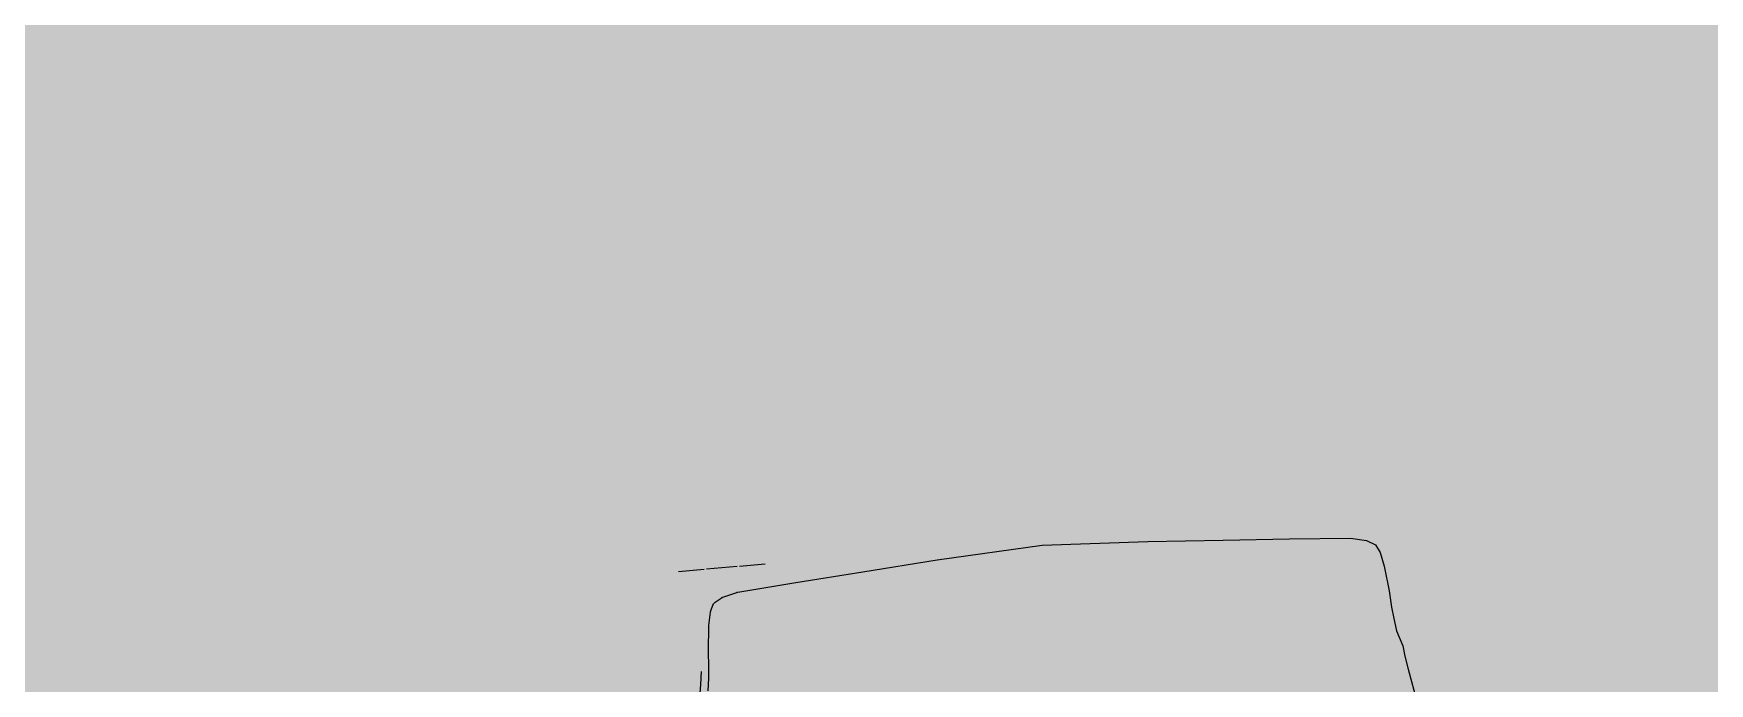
# Model space of a CAD drawing. Header units: metres. Extents: x -154 to 570, y -18 to 184.
# Drawn here: x -49.535 to -48.75, y 10.645 to 10.949 of the extents above; entities that cross this region are included whole.
import ezdxf
from ezdxf.xclip import XClip

# ---------------------------------------------------------------- set-up
doc = ezdxf.new("R2010")
doc.units = ezdxf.units.M
doc.header["$XCLIPFRAME"] = 0
doc.layers.add('ARQ-AUX', color=7, linetype='Continuous')
doc.layers.add('PUC TORRE A$0$JL-LAY', color=7, linetype='Continuous')
doc.layers.add('PUC$0$ARQ-FORRO', color=9, linetype='Continuous', lineweight=5)
pattern_1 = [(0, (0, 0), (0, 6.985), [5.08, -1.905]), (90, (0, 0), (-6.985, 4e-16), [5.08, -1.905])]

# ---------------------------------------------------------------- blocks, each defined once
blk = doc.blocks.new('PUC$0$forro area comum')
at = {"layer": 'PUC$0$ARQ-FORRO'}
h = blk.add_hatch(color=256, dxfattribs=at)
h.dxf.hatch_style = 1
h.paths.add_polyline_path([(14.80503, 8.42486), (14.80499, 4.92486), (14.59499, 4.92486), (14.59499, 4.10488), (9.60499, 4.10488), (9.60499, 4.92486), (9.24499, 4.92486), (9.24499, 4.10487), (5.55499, 4.10486), (5.55499, 4.52491), (5.39742, 4.52491), (5.39742, 8.70486), (5.55499, 8.70486), (5.55499, 9.28493), (9.24495, 9.28508), (9.24503, 8.42486)])
blk = doc.blocks.new('PUC')
at = {"layer": 'PUC$0$ARQ-FORRO'}
blk.add_blockref('PUC$0$forro area comum', (0, 0), dxfattribs=at)
blk = doc.blocks.new('PUC TORRE A$0$cadeira think')
h = blk.add_hatch()
h.set_pattern_fill('ANGLE', color=8)
h.set_pattern_definition(pattern_1)
h.paths.add_polyline_path([(-8.065, -0.263), (-8.065, -0.112), (-8.065, 0.047), (-8.445, 0.047), (-8.621, -0.005), (-8.68, -0.161), (-8.68, -0.305), (-8.68, -0.697), (-8.68, -1.233), (-8.68, -1.768), (-8.68, -2.16), (-8.68, -2.304), (-8.621, -2.46), (-8.445, -2.512), (-8.337, -2.512), (-8.328, -2.411), (-8.306, -2.069), (-8.256, -1.496), (-8.167, -1.082), (-8.065, -0.909), (-8.065, -0.673)])
h.paths.add_polyline_path([(-8.006, 0.047), (-8.006, -0.124), (-8.006, -0.593), (-8.006, -0.836), (-7.772, -0.685), (-7.4, -0.558), (-7.278, -0.543), (-7.278, -0.263), (-7.278, -0.112), (-7.278, 0.047)])
h.paths.add_polyline_path([(-6.604, -0.161), (-6.663, -0.005), (-6.839, 0.047), (-7.219, 0.047), (-7.219, -0.124), (-7.219, -0.263), (-7.219, -0.535), (-6.604, -0.46), (-6.604, -0.305)])
h = blk.add_hatch()
h.set_pattern_fill('ANGLE', color=8)
h.set_pattern_definition(pattern_1)
h.paths.add_polyline_path([(9.238, -3.563), (9.166, -3.438), (9.024, -3.351), (8.957, -3.363), (8.939, -3.604), (8.935, -3.601), (8.908, -3.588), (8.462, -3.352), (8.499, -3.572), (8.605, -4.136), (8.701, -4.641), (8.791, -5.099), (8.86, -5.455), (8.916, -5.435), (8.936, -5.399), (8.954, -5.399), (8.985, -5.315), (9.001, -5.357), (9.012, -5.399), (9.14, -5.399), (9.143, -5.404), (9.188, -5.421), (9.198, -5.421), (9.268, -5.541), (9.277, -5.501), (9.331, -5.158), (9.337, -5.132), (9.395, -4.737), (9.396, -4.732), (9.423, -4.59)])
h.paths.add_polyline_path([(9.238, -5.571), (9.142, -5.404), (9.129, -5.399), (8.936, -5.399), (8.871, -5.513), (8.881, -5.567), (8.884, -5.577), (8.961, -5.737), (8.963, -5.738), (9.141, -5.738)])
h.paths.add_polyline_path([(9.461, -5.271), (9.453, -4.895), (9.444, -4.642), (9.357, -4.224), (9.423, -4.59), (9.393, -4.747), (9.337, -5.132), (9.331, -5.158), (9.277, -5.501), (9.268, -5.541), (9.297, -5.592), (9.233, -5.704), (9.228, -5.724), (9.354, -5.84), (9.472, -5.931), (9.466, -5.623)])
for points, format in [([(-8.68, -0.161, 0, 0, 0), (-8.621, -0.005, 0.182, 0.182, 0)], "xyseb"), ([(-8.445, 0.047, 0, 0, 0), (-8.621, -0.005, 0.182, 0.182, 0)], "xyseb"), ([(-8.065, 0.047, 0, 0, 0), (-8.445, 0.047, 0.182, 0.182, 0)], "xyseb"), ([(-8.065, -0.124, 0, 0, 0), (-8.065, 0.047, 0.182, 0.182, 0)], "xyseb"), ([(-8.065, 0.047, 0, 0, 0), (-8.065, -0.124, 0.182, 0.182, 0)], "xyseb"), ([(-8.006, 0.047, 0, 0, 0), (-8.006, -0.041, 0.182, 0.182, 0)], "xyseb"), ([(-8.006, 0.047, 0, 0, 0), (-7.278, 0.047, 0.182, 0.182, 0)], "xyseb"), ([(-8.006, -0.124, 0, 0, 0), (-8.006, 0.047, 0.182, 0.182, 0)], "xyseb"), ([(-8.006, -0.041, 0, 0, 0), (-8.006, -0.2, 0.182, 0.182, 0)], "xyseb"), ([(-7.278, 0.047, 0, 0, 0), (-7.278, -0.041, 0.182, 0.182, 0)], "xyseb"), ([(-7.278, 0.047, 0, 0, 0), (-7.278, -0.124, 0.182, 0.182, 0)], "xyseb"), ([(-7.278, -0.2, 0, 0, 0), (-7.278, -0.041, 0.182, 0.182, 0)], "xyseb"), ([(-7.219, -0.124, 0, 0, 0), (-7.219, 0.047, 0.182, 0.182, 0)], "xyseb"), ([(-7.219, 0.047, 0, 0, 0), (-7.219, -0.124, 0.182, 0.182, 0)], "xyseb"), ([(-7.219, 0.047, 0, 0, 0), (-6.839, 0.047, 0.182, 0.182, 0)], "xyseb"), ([(-6.839, 0.047, 0, 0, 0), (-6.663, -0.005, 0.182, 0.182, 0)], "xyseb"), ([(-6.604, -0.161, 0, 0, 0), (-6.663, -0.005, 0.182, 0.182, 0)], "xyseb"), ([(-4.506, -0.229, 0, 0, 0), (-2.557, -0.091, 0.182, 0.182, 0)], "xyseb"), ([(-2.557, -0.091, 0, 0, 0), (0, 0, 0.182, 0.182, 0)], "xyseb"), ([(2.557, -0.091, 0, 0, 0), (0, 0, 0.182, 0.182, 0)], "xyseb"), ([(2.557, -0.091, 0, 0, 0), (4.506, -0.229, 0.182, 0.182, 0)], "xyseb"), ([(6.604, -0.161, 0, 0, 0), (6.663, -0.005, 0.182, 0.182, 0)], "xyseb"), ([(6.839, 0.047, 0, 0, 0), (6.663, -0.005, 0.182, 0.182, 0)], "xyseb"), ([(7.219, 0.047, 0, 0, 0), (6.839, 0.047, 0.182, 0.182, 0)], "xyseb"), ([(7.219, -0.124, 0, 0, 0), (7.219, 0.047, 0.182, 0.182, 0)], "xyseb"), ([(7.219, 0.047, 0, 0, 0), (7.219, -0.124, 0.182, 0.182, 0)], "xyseb"), ([(7.278, 0.047, 0, 0, 0), (7.278, -0.041, 0.182, 0.182, 0)], "xyseb"), ([(7.278, 0.047, 0, 0, 0), (8.006, 0.047, 0.182, 0.182, 0)], "xyseb"), ([(7.278, -0.124, 0, 0, 0), (7.278, 0.047, 0.182, 0.182, 0)], "xyseb"), ([(7.278, -0.041, 0, 0, 0), (7.278, -0.2, 0.182, 0.182, 0)], "xyseb"), ([(8.006, 0.047, 0, 0, 0), (8.006, -0.041, 0.182, 0.182, 0)], "xyseb"), ([(8.006, 0.047, 0, 0, 0), (8.006, -0.124, 0.182, 0.182, 0)], "xyseb"), ([(8.006, -0.2, 0, 0, 0), (8.006, -0.041, 0.182, 0.182, 0)], "xyseb"), ([(8.065, -0.124, 0, 0, 0), (8.065, 0.047, 0.182, 0.182, 0)], "xyseb"), ([(8.065, 0.047, 0, 0, 0), (8.065, -0.124, 0.182, 0.182, 0)], "xyseb"), ([(8.065, 0.047, 0, 0, 0), (8.445, 0.047, 0.182, 0.182, 0)], "xyseb"), ([(8.445, 0.047, 0, 0, 0), (8.621, -0.005, 0.182, 0.182, 0)], "xyseb"), ([(8.68, -0.161, 0, 0, 0), (8.621, -0.005, 0.182, 0.182, 0)], "xyseb"), ([(-8.224, -3.116), (-8.184, -2.813, 0.010419), (-8.183, -2.807), (-8.16, -2.561, 0.007099), (-8.16, -2.556), (-8.136, -2.173, -0.010183), (-8.135, -2.167), (-8.074, -1.579, -0.026776), (-8.071, -1.563), (-8.005, -1.255, -0.058899), (-7.994, -1.222), (-7.932, -1.091, -0.151073), (-7.871, -1.026), (-7.721, -0.939, -0.070267), (-7.682, -0.924), (-7.342, -0.839, -0.041567), (-7.318, -0.835), (-5.917, -0.726, -0.002358), (-5.915, -0.726), (-4.308, -0.616, 0.000232), (-4.308, -0.616), (-2.521, -0.489, -0.004421), (-2.519, -0.489), (0, -0.355), (2.52, -0.489), (4.309, -0.616), (5.883, -0.726), (7.33, -0.836), (7.703, -0.929), (7.911, -1.05), (8.002, -1.238), (8.073, -1.571), (8.135, -2.17), (8.16, -2.558), (8.187, -2.836), (8.226, -3.129), (8.344, -3.505), (8.375, -3.75), (8.426, -4.069), (8.565, -4.873)], "xyb"), ([(-8.68, -0.161, 0, 0, 0), (-8.68, -0.305, 0.182, 0.182, 0)], "xyseb"), ([(-8.68, -0.305, 0, 0, 0), (-8.68, -0.161, 0.182, 0.182, 0)], "xyseb"), ([(-8.68, -0.305, 0, 0, 0), (-8.68, -0.697, 0.182, 0.182, 0)], "xyseb"), ([(-8.68, -0.697, 0, 0, 0), (-8.68, -0.305, 0.182, 0.182, 0)], "xyseb"), ([(-8.065, -0.112, 0, 0, 0), (-8.065, -0.263, 0.182, 0.182, 0)], "xyseb"), ([(-8.065, -0.263, 0, 0, 0), (-8.065, -0.112, 0.182, 0.182, 0)], "xyseb"), ([(-8.065, -0.593, 0, 0, 0), (-8.065, -0.124, 0.182, 0.182, 0)], "xyseb"), ([(-8.065, -0.124, 0, 0, 0), (-8.065, -0.593, 0.182, 0.182, 0)], "xyseb"), ([(-8.065, -0.263, 0, 0, 0), (-8.065, -0.673, 0.182, 0.182, 0)], "xyseb"), ([(-8.065, -0.673, 0, 0, 0), (-8.065, -0.263, 0.182, 0.182, 0)], "xyseb"), ([(-8.006, -0.112, 0, 0, 0), (-8.006, -0.2, 0.182, 0.182, 0)], "xyseb"), ([(-8.006, -0.112, 0, 0, 0), (-8.006, -0.263, 0.182, 0.182, 0)], "xyseb"), ([(-8.006, -0.593, 0, 0, 0), (-8.006, -0.124, 0.182, 0.182, 0)], "xyseb"), ([(-8.006, -0.263, 0, 0, 0), (-8.006, -0.673, 0.182, 0.182, 0)], "xyseb"), ([(-7.4, -0.558, 0, 0, 0), (-5.923, -0.377, 0.182, 0.182, 0)], "xyseb"), ([(-7.278, -0.112, 0, 0, 0), (-7.278, -0.2, 0.182, 0.182, 0)], "xyseb"), ([(-7.278, -0.112, 0, 0, 0), (-7.278, -0.263, 0.182, 0.182, 0)], "xyseb"), ([(-7.278, -0.124, 0, 0, 0), (-7.278, -0.543, 0.182, 0.182, 0)], "xyseb"), ([(-7.278, -0.263, 0, 0, 0), (-7.278, -0.543, 0.182, 0.182, 0)], "xyseb"), ([(-7.219, -0.112, 0, 0, 0), (-7.219, -0.263, 0.182, 0.182, 0)], "xyseb"), ([(-7.219, -0.263, 0, 0, 0), (-7.219, -0.112, 0.182, 0.182, 0)], "xyseb"), ([(-7.219, -0.535, 0, 0, 0), (-7.219, -0.124, 0.182, 0.182, 0)], "xyseb"), ([(-7.219, -0.124, 0, 0, 0), (-7.219, -0.535, 0.182, 0.182, 0)], "xyseb"), ([(-7.219, -0.263, 0, 0, 0), (-7.219, -0.535, 0.182, 0.182, 0)], "xyseb"), ([(-7.219, -0.535, 0, 0, 0), (-7.219, -0.263, 0.182, 0.182, 0)], "xyseb"), ([(-6.604, -0.161, 0, 0, 0), (-6.604, -0.305, 0.182, 0.182, 0)], "xyseb"), ([(-6.604, -0.305, 0, 0, 0), (-6.604, -0.161, 0.182, 0.182, 0)], "xyseb"), ([(-6.604, -0.305, 0, 0, 0), (-6.604, -0.46, 0.182, 0.182, 0)], "xyseb"), ([(-6.604, -0.46, 0, 0, 0), (-6.604, -0.305, 0.182, 0.182, 0)], "xyseb"), ([(-5.923, -0.377, 0, 0, 0), (-4.506, -0.229, 0.182, 0.182, 0)], "xyseb"), ([(-2.538, -0.49, 0, 0, 0), (-2.539, -0.49, 0.182, 0.182, 0)], "xyseb"), ([(2.539, -0.49, 0, 0, 0), (2.538, -0.49, 0.182, 0.182, 0)], "xyseb"), ([(4.506, -0.229, 0, 0, 0), (5.923, -0.377, 0.182, 0.182, 0)], "xyseb"), ([(5.923, -0.377, 0, 0, 0), (7.4, -0.558, 0.182, 0.182, 0)], "xyseb"), ([(6.604, -0.161, 0, 0, 0), (6.604, -0.305, 0.182, 0.182, 0)], "xyseb"), ([(6.604, -0.305, 0, 0, 0), (6.604, -0.161, 0.182, 0.182, 0)], "xyseb"), ([(6.604, -0.305, 0, 0, 0), (6.604, -0.46, 0.182, 0.182, 0)], "xyseb"), ([(6.604, -0.46, 0, 0, 0), (6.604, -0.305, 0.182, 0.182, 0)], "xyseb"), ([(7.219, -0.112, 0, 0, 0), (7.219, -0.263, 0.182, 0.182, 0)], "xyseb"), ([(7.219, -0.263, 0, 0, 0), (7.219, -0.112, 0.182, 0.182, 0)], "xyseb"), ([(7.219, -0.535, 0, 0, 0), (7.219, -0.124, 0.182, 0.182, 0)], "xyseb"), ([(7.219, -0.124, 0, 0, 0), (7.219, -0.535, 0.182, 0.182, 0)], "xyseb"), ([(7.219, -0.263, 0, 0, 0), (7.219, -0.535, 0.182, 0.182, 0)], "xyseb"), ([(7.219, -0.535, 0, 0, 0), (7.219, -0.263, 0.182, 0.182, 0)], "xyseb"), ([(7.278, -0.112, 0, 0, 0), (7.278, -0.2, 0.182, 0.182, 0)], "xyseb"), ([(7.278, -0.112, 0, 0, 0), (7.278, -0.263, 0.182, 0.182, 0)], "xyseb"), ([(7.278, -0.543, 0, 0, 0), (7.278, -0.124, 0.182, 0.182, 0)], "xyseb"), ([(7.278, -0.263, 0, 0, 0), (7.278, -0.543, 0.182, 0.182, 0)], "xyseb"), ([(8.006, -0.112, 0, 0, 0), (8.006, -0.2, 0.182, 0.182, 0)], "xyseb"), ([(8.006, -0.112, 0, 0, 0), (8.006, -0.263, 0.182, 0.182, 0)], "xyseb"), ([(8.006, -0.124, 0, 0, 0), (8.006, -0.593, 0.182, 0.182, 0)], "xyseb"), ([(8.006, -0.263, 0, 0, 0), (8.006, -0.673, 0.182, 0.182, 0)], "xyseb"), ([(8.065, -0.112, 0, 0, 0), (8.065, -0.263, 0.182, 0.182, 0)], "xyseb"), ([(8.065, -0.263, 0, 0, 0), (8.065, -0.112, 0.182, 0.182, 0)], "xyseb"), ([(8.065, -0.593, 0, 0, 0), (8.065, -0.124, 0.182, 0.182, 0)], "xyseb"), ([(8.065, -0.124, 0, 0, 0), (8.065, -0.593, 0.182, 0.182, 0)], "xyseb"), ([(8.065, -0.263, 0, 0, 0), (8.065, -0.673, 0.182, 0.182, 0)], "xyseb"), ([(8.065, -0.673, 0, 0, 0), (8.065, -0.263, 0.182, 0.182, 0)], "xyseb"), ([(8.68, -0.161, 0, 0, 0), (8.68, -0.305, 0.182, 0.182, 0)], "xyseb"), ([(8.68, -0.305, 0, 0, 0), (8.68, -0.161, 0.182, 0.182, 0)], "xyseb"), ([(8.68, -0.305, 0, 0, 0), (8.68, -0.697, 0.182, 0.182, 0)], "xyseb"), ([(8.68, -0.697, 0, 0, 0), (8.68, -0.305, 0.182, 0.182, 0)], "xyseb"), ([(-8.68, -0.697, 0, 0, 0), (-8.68, -1.233, 0.182, 0.182, 0)], "xyseb"), ([(-8.68, -1.233, 0, 0, 0), (-8.68, -0.697, 0.182, 0.182, 0)], "xyseb"), ([(-8.167, -1.082, 0, 0, 0), (-8.033, -0.854, 0.182, 0.182, 0)], "xyseb"), ([(-8.065, -0.593, 0, 0, 0), (-8.065, -0.909, 0.182, 0.182, 0)], "xyseb"), ([(-8.065, -0.593, 0, 0, 0), (-8.065, -0.909, 0.182, 0.182, 0)], "xyseb"), ([(-8.065, -0.673, 0, 0, 0), (-8.065, -0.909, 0.182, 0.182, 0)], "xyseb"), ([(-8.065, -0.909, 0, 0, 0), (-8.065, -0.673, 0.182, 0.182, 0)], "xyseb"), ([(-7.772, -0.685, 0, 0, 0), (-8.033, -0.854, 0.182, 0.182, 0)], "xyseb"), ([(-8.006, -0.836, 0, 0, 0), (-8.006, -0.593, 0.182, 0.182, 0)], "xyseb"), ([(-8.006, -0.673, 0, 0, 0), (-8.006, -0.836, 0.182, 0.182, 0)], "xyseb"), ([(-7.772, -0.685, 0, 0, 0), (-7.4, -0.558, 0.182, 0.182, 0)], "xyseb"), ([(-2.54, -0.49, 0, 0, 0), (-2.543, -0.491, 0.182, 0.182, 0)], "xyseb"), ([(-2.539, -0.49, 0, 0, 0), (-2.54, -0.49, 0.182, 0.182, 0)], "xyseb"), ([(2.539, -0.49, 0, 0, 0), (2.54, -0.49, 0.182, 0.182, 0)], "xyseb"), ([(2.54, -0.49, 0, 0, 0), (2.543, -0.491, 0.182, 0.182, 0)], "xyseb"), ([(4.453, -0.626, 0, 0, 0), (4.489, -0.628, 0.182, 0.182, 0)], "xyseb"), ([(4.494, -0.629, 0, 0, 0), (4.491, -0.628, 0.182, 0.182, 0)], "xyseb"), ([(4.492, -0.628, 0, 0, 0), (4.494, -0.629, 0.182, 0.182, 0)], "xyseb"), ([(7.4, -0.558, 0, 0, 0), (7.772, -0.685, 0.182, 0.182, 0)], "xyseb"), ([(7.772, -0.685, 0, 0, 0), (8.033, -0.854, 0.182, 0.182, 0)], "xyseb"), ([(8.006, -0.593, 0, 0, 0), (8.006, -0.836, 0.182, 0.182, 0)], "xyseb"), ([(8.006, -0.673, 0, 0, 0), (8.006, -0.836, 0.182, 0.182, 0)], "xyseb"), ([(8.167, -1.082, 0, 0, 0), (8.033, -0.854, 0.182, 0.182, 0)], "xyseb"), ([(8.065, -0.908, 0, 0, 0), (8.065, -0.593, 0.182, 0.182, 0)], "xyseb"), ([(8.065, -0.593, 0, 0, 0), (8.065, -0.908, 0.182, 0.182, 0)], "xyseb"), ([(8.065, -0.673, 0, 0, 0), (8.065, -0.908, 0.182, 0.182, 0)], "xyseb"), ([(8.065, -0.908, 0, 0, 0), (8.065, -0.673, 0.182, 0.182, 0)], "xyseb"), ([(8.68, -0.697, 0, 0, 0), (8.68, -1.233, 0.182, 0.182, 0)], "xyseb"), ([(8.68, -1.233, 0, 0, 0), (8.68, -0.697, 0.182, 0.182, 0)], "xyseb"), ([(-8.68, -1.233, 0, 0, 0), (-8.68, -1.768, 0.182, 0.182, 0)], "xyseb"), ([(-8.68, -1.233, 0, 0, 0), (-8.68, -1.768, 0.182, 0.182, 0)], "xyseb"), ([(-8.256, -1.496, 0, 0, 0), (-8.167, -1.082, 0.182, 0.182, 0)], "xyseb"), ([(8.167, -1.082, 0, 0, 0), (8.256, -1.496, 0.182, 0.182, 0)], "xyseb"), ([(8.68, -1.233, 0, 0, 0), (8.68, -1.768, 0.182, 0.182, 0)], "xyseb"), ([(8.68, -1.233, 0, 0, 0), (8.68, -1.768, 0.182, 0.182, 0)], "xyseb"), ([(-8.306, -2.069, 0, 0, 0), (-8.256, -1.496, 0.182, 0.182, 0)], "xyseb"), ([(-8.079, -1.585, 0, 0, 0), (-8.078, -1.572, 0.182, 0.182, 0)], "xyseb"), ([(8.256, -1.496, 0, 0, 0), (8.306, -2.069, 0.182, 0.182, 0)], "xyseb"), ([(-8.68, -2.16, 0, 0, 0), (-8.68, -1.768, 0.182, 0.182, 0)], "xyseb"), ([(-8.68, -1.768, 0, 0, 0), (-8.68, -2.16, 0.182, 0.182, 0)], "xyseb"), ([(-8.328, -2.411, 0, 0, 0), (-8.306, -2.069, 0.182, 0.182, 0)], "xyseb"), ([(8.306, -2.069, 0, 0, 0), (8.328, -2.411, 0.182, 0.182, 0)], "xyseb"), ([(8.68, -2.16, 0, 0, 0), (8.68, -1.768, 0.182, 0.182, 0)], "xyseb"), ([(8.68, -1.768, 0, 0, 0), (8.68, -2.16, 0.182, 0.182, 0)], "xyseb"), ([(-8.68, -2.304, 0, 0, 0), (-8.68, -2.16, 0.182, 0.182, 0)], "xyseb"), ([(-8.68, -2.16, 0, 0, 0), (-8.68, -2.304, 0.182, 0.182, 0)], "xyseb"), ([(-8.68, -2.304, 0, 0, 0), (-8.621, -2.46, 0.182, 0.182, 0)], "xyseb"), ([(-8.445, -2.512, 0, 0, 0), (-8.621, -2.46, 0.182, 0.182, 0)], "xyseb"), ([(-8.349, -2.642, 0, 0, 0), (-8.328, -2.411, 0.182, 0.182, 0)], "xyseb"), ([(8.328, -2.411, 0, 0, 0), (8.349, -2.642, 0.182, 0.182, 0)], "xyseb"), ([(8.445, -2.512, 0, 0, 0), (8.621, -2.46, 0.182, 0.182, 0)], "xyseb"), ([(8.68, -2.304, 0, 0, 0), (8.621, -2.46, 0.182, 0.182, 0)], "xyseb"), ([(8.68, -2.304, 0, 0, 0), (8.68, -2.16, 0.182, 0.182, 0)], "xyseb"), ([(8.68, -2.16, 0, 0, 0), (8.68, -2.304, 0.182, 0.182, 0)], "xyseb"), ([(-8.337, -2.512, 0, 0, 0), (-8.445, -2.512, 0.182, 0.182, 0)], "xyseb"), ([(-8.16, -2.56, 0, 0, 0), (-8.16, -2.559, 0.182, 0.182, 0)], "xyseb"), ([(8.183, -2.81, 0, 0, 0), (8.16, -2.559, 0.182, 0.182, 0)], "xyseb"), ([(8.337, -2.512, 0, 0, 0), (8.445, -2.512, 0.182, 0.182, 0)], "xyseb"), ([(8.349, -2.642, 0, 0, 0), (8.392, -2.944, 0.182, 0.182, 0)], "xyseb"), ([(8.227, -3.135, 0, 0, 0), (8.227, -3.132, 0.182, 0.182, 0)], "xyseb"), ([(8.228, -3.134, 0, 0, 0), (8.227, -3.135, 0.182, 0.182, 0)], "xyseb"), ([(8.392, -2.944, 0, 0, 0), (8.499, -3.572, 0.182, 0.182, 0)], "xyseb"), ([(8.345, -3.514, 0, 0, 0), (8.344, -3.505, 0.182, 0.182, 0)], "xyseb"), ([(8.908, -3.588, 0, 0, 0), (8.462, -3.352, 0.182, 0.182, 0)], "xyseb"), ([(8.499, -3.572, 0, 0, 0), (8.605, -4.136, 0.182, 0.182, 0)], "xyseb"), ([(8.76, -3.51, 0, 0, 0), (8.863, -3.546, 0.182, 0.182, 0)], "xyseb"), ([(8.863, -3.546, 0, 0, 0), (8.957, -3.363, 0.182, 0.182, 0)], "xyseb"), ([(8.935, -3.601, 0, 0, 0), (8.863, -3.546, 0.182, 0.182, 0)], "xyseb"), ([(8.967, -3.617, 0, 0, 0), (8.908, -3.588, 0.182, 0.182, 0)], "xyseb"), ([(8.939, -3.603, 0, 0, 0), (8.957, -3.363, 0.182, 0.182, 0)], "xyseb"), ([(9.024, -3.351, 0, 0, 0), (8.957, -3.363, 0.182, 0.182, 0)], "xyseb"), ([(9.166, -3.438, 0, 0, 0), (9.024, -3.351, 0.182, 0.182, 0)], "xyseb"), ([(9.166, -3.438, 0, 0, 0), (9.238, -3.563, 0.182, 0.182, 0)], "xyseb"), ([(9.423, -4.59, 0, 0, 0), (9.238, -3.563, 0.182, 0.182, 0)], "xyseb"), ([(8.452, -4.221, 0, 0, 0), (8.471, -4.319, 0.182, 0.182, 0)], "xyseb"), ([(8.471, -4.319, 0, 0, 0), (8.471, -4.321, 0.182, 0.182, 0)], "xyseb"), ([(8.605, -4.136, 0, 0, 0), (8.701, -4.641, 0.182, 0.182, 0)], "xyseb"), ([(9.444, -4.642, 0, 0, 0), (9.357, -4.224, 0.182, 0.182, 0)], "xyseb")]:
    blk.add_lwpolyline(points, format=format)
blk.add_lwpolyline([(-8.349, -2.642), (-8.392, -2.944), (-8.499, -3.572), (-8.631, -4.276), (-8.884, -5.577)])
blk = doc.blocks.new('PUC TORRE A$0$A$Ccbad53d6')
at = {"layer": 'PUC TORRE A$0$JL-LAY', "xscale": 0.01968503937007875, "yscale": 0.01968503937007875, "zscale": 0.01968503937007875, "rotation": 342.3937142327958}
blk.add_blockref('PUC TORRE A$0$cadeira think', (4.04657, 2.78101), dxfattribs=at)
blk = doc.blocks.new('PUC TORRE A')
at = {"rotation": 180}
blk.add_blockref('PUC', (0, 0), dxfattribs=at)
blk.add_blockref('PUC TORRE A$0$A$Ccbad53d6', (-14.80499, -8.40486, 0))

msp = doc.modelspace()

# ---------------------------------------------------------------- block references
at = {"layer": 'ARQ-AUX'}
ref = msp.add_blockref('PUC TORRE A', (-41.3011, 20.0503), dxfattribs=dict(at, rotation=22.65399974700688))
XClip(ref).set_block_clipping_path([(-39.4887443389, 9.0876903958), (22.5684148774, 6.6865170025), (22.1624403813, -11.147022554), (-39.3438260633, -13.5584077345)])

doc.saveas('drawing.dxf')
